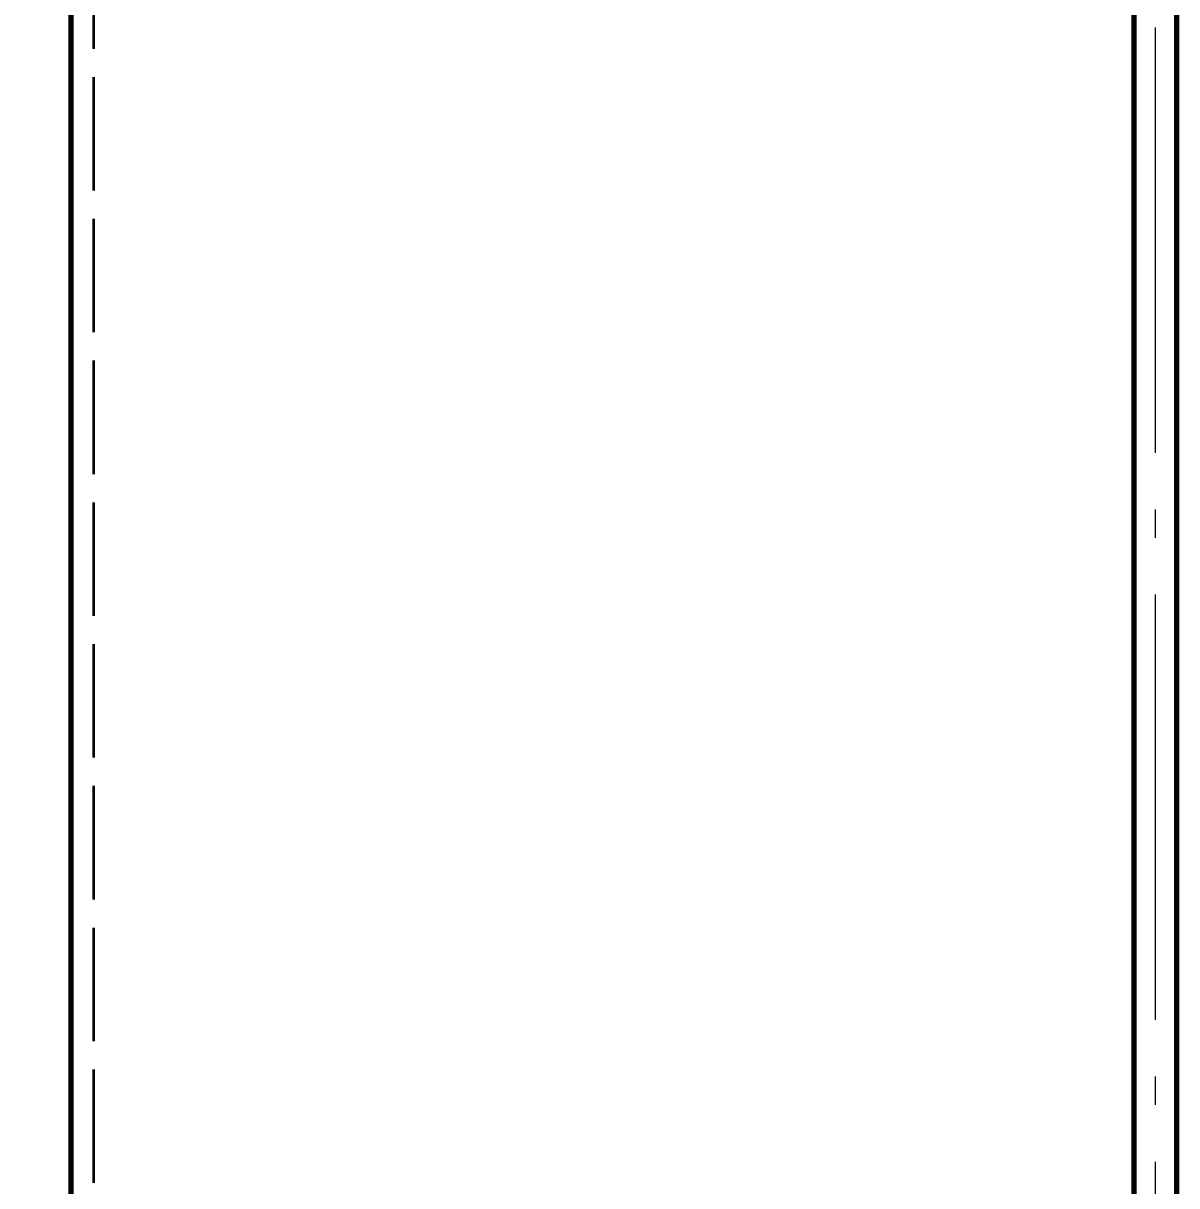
# Model space of a CAD drawing. Header units: millimetres. Extents: x 0 to 1554, y 0 to 420.
# Drawn here: x 77.19 to 117.88, y 182.53 to 223.52 of the extents above; entities that cross this region are included whole.
import ezdxf

# ---------------------------------------------------------------- set-up
doc = ezdxf.new("R2010")
doc.units = ezdxf.units.MM
doc.linetypes.add('IRAM-E-TRAZOS', pattern=[5, 4, -1])
doc.linetypes.add('IRAM-F-TRAZO-PUNTO', pattern=[20, 15, -2, 1, -2])
for name, color, linetype, lineweight in [('01-VISIBLE', 7, 'CONTINUOUS', 70), ('02-OCULTA', 4, 'IRAM-E-TRAZOS', 35), ('03-EJE', 1, 'IRAM-F-TRAZO-PUNTO', 18), ('04-COTA', 3, 'CONTINUOUS', 18)]:
    doc.layers.add(name, color=color, linetype=linetype, lineweight=lineweight)
doc.styles.add('ISO3098', font='isocpeur.ttf')
doc.dimstyles.new('FLAMA-IRAM', dxfattribs={"dimtxt": 3.5, "dimasz": 3.5, "dimexe": 2, "dimexo": 1.5, "dimgap": 1, "dimtad": 1, "dimdec": 1, "dimtxsty": 'ISO3098', "dimblk": 'IRAM_FLECHA', "dimblk1": 'IRAM_FLECHA', "dimblk2": 'IRAM_FLECHA', "dimcen": 2.5, "dimclrd": 256, "dimclre": 256, "dimclrt": 256, "dimazin": 3, "dimtfac": 1, "dimtmove": 0, "dimatfit": 3, "dimlwd": 18, "dimlwe": 18})

# ---------------------------------------------------------------- blocks, each defined once
blk = doc.blocks.new('IRAM_FLECHA')
blk.add_solid([(0, 0), (-1, 0.125), (-1, -0.125)])

msp = doc.modelspace()

# ---------------------------------------------------------------- linework, layer by layer
at = {"layer": '01-VISIBLE'}
for p, q in [((78.875, 147.625), (78.875, 305.768)), ((116.375, 148.125), (116.375, 305.268)), ((117.875, 148.125), (117.875, 305.268))]:
    msp.add_line(p, q, dxfattribs=at)
at = {"layer": '02-OCULTA'}
for p, q in [((79.675, 147.625), (79.675, 305.768)), ((116.375, 158.619), (116.375, 305.268)), ((117.875, 158.619), (117.875, 305.268))]:
    msp.add_line(p, q, dxfattribs=at)
at = {"layer": '03-EJE'}
msp.add_line((117.125, 148.375), (117.125, 344.375), dxfattribs=at)

# ---------------------------------------------------------------- dimensions: what is measured, and where the dimension line sits
at = {"layer": '04-COTA'}
for base, p1 in [((42.875, 147.625), (78.875, 147.625)), ((60.875, 150.375), (78.875, 150.375))]:
    msp.add_linear_dim(base=base, p1=p1, p2=(107.875, 342.375), angle=90, text='<>±0,5', dimstyle='FLAMA-IRAM', override={"dimlfac": 2}, dxfattribs=at).render()

doc.saveas('drawing.dxf')
